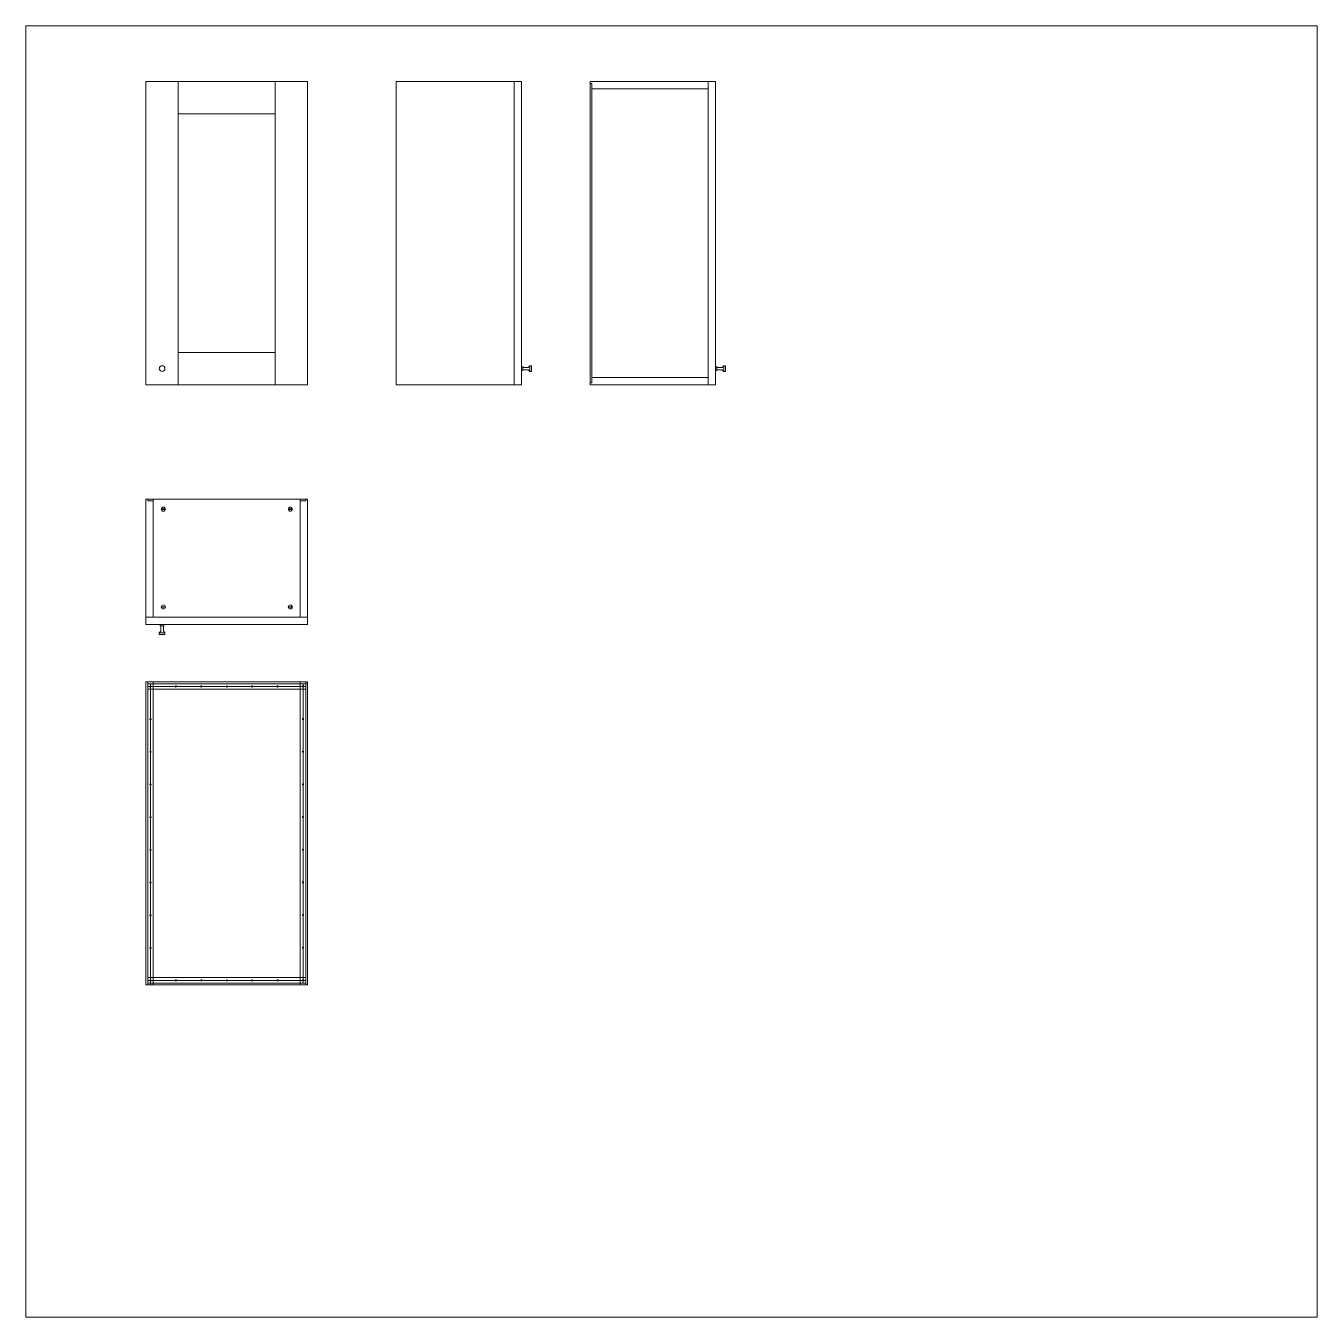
# Model space of a CAD drawing. Header units: metres. Extents: x -8.4 to 7.9, y -3.9 to 2.
# Drawn here: x -2.282 to 0.914, y -3.93 to -0.734 of the extents above; entities that cross this region are included whole.
import ezdxf

# ---------------------------------------------------------------- set-up
doc = ezdxf.new("R2010")
doc.units = ezdxf.units.M
doc.header["$MEASUREMENT"] = 0
for name, color, linetype, lineweight in [('A-SECT-PATT_Num_Penna__6_Num_Penna__6_Num_Penna__6_Num_Penna__6_Num_Penna__6_Num_Penna__6_Num_Penna__6_Num_Penna__6_Num_Penna__3_Num_Penna__3', 3, 'Continuous', 18), ('A-SECT-PATT_Num_Penna__6_Num_Penna__6_Num_Penna__6_Num_Penna__6_Num_Penna__6_Num_Penna__6_Num_Penna__6_Num_Penna__6_Num_Penna__6_Num_Penna__5', 5, 'Continuous', 18), ('A-SECT-PATT_Num_Penna__6_Num_Penna__6_Num_Penna__6_Num_Penna__6_Num_Penna__6_Num_Penna__6_Num_Penna__6_Num_Penna__6_Num_Penna__6_Num_Penna__6', 6, 'Continuous', 18), ('PDF10_Solid Fills_Num_Penna__5_Num_Penna__5_Num_Penna__5_Num_Penna__5', 5, 'Continuous', 18), ('PDF10_Solid Fills_Num_Penna__82_Num_Penna__82_Num_Penna__82_Num_Penna__82', 82, 'Continuous', 18), ('PDF16_Geometry_Num_Penna__5_Num_Penna__5_Num_Penna__5_Num_Penna__5_Num_Penna__5_Num_Penna__5_Num_Penna__5_Num_Penna__5_Num_Penna__5_Num_Penna__5', 5, 'Continuous', 18), ('PDF16_Geometry_Num_Penna__6_Num_Penna__6_Num_Penna__3_Num_Penna__3_Num_Penna__3_Num_Penna__3_Num_Penna__3_Num_Penna__3_Num_Penna__3_Num_Penna__3', 3, 'Continuous', 18), ('PDF16_Geometry_Num_Penna__6_Num_Penna__6_Num_Penna__6_Num_Penna__3_Num_Penna__3_Num_Penna__3_Num_Penna__3_Num_Penna__3_Num_Penna__2_Num_Penna__1', 255, 'Continuous', 18), ('PDF16_Geometry_Num_Penna__6_Num_Penna__6_Num_Penna__6_Num_Penna__3_Num_Penna__3_Num_Penna__3_Num_Penna__3_Num_Penna__3_Num_Penna__3_Num_Penna__3', 3, 'Continuous', 18), ('PDF16_Geometry_Num_Penna__6_Num_Penna__6_Num_Penna__6_Num_Penna__3_Num_Penna__3_Num_Penna__3_Num_Penna__3_Num_Penna__3_Num_Penna__9_Num_Penna__9', 9, 'Continuous', 18), ('PDF16_Geometry_Num_Penna__6_Num_Penna__6_Num_Penna__6_Num_Penna__6_Num_Penna__6_Num_Penna__6_Num_Penna__6_Num_Penna__6_Num_Penna__6_Num_Penna__6', 6, 'Continuous', 18), ('PDF16_Solid Fills_Num_Penna__5', 5, 'Continuous', 18), ('PDF17_Solid Fills_Num_Penna__5_Num_Penna__5', 5, 'Continuous', 18)]:
    doc.layers.add(name, color=color, linetype=linetype, lineweight=lineweight)

msp = doc.modelspace()

# ---------------------------------------------------------------- linework, layer by layer
at = {"layer": 'A-SECT-PATT_Num_Penna__6_Num_Penna__6_Num_Penna__6_Num_Penna__6_Num_Penna__6_Num_Penna__6_Num_Penna__6_Num_Penna__6_Num_Penna__3_Num_Penna__3', "color": 3, "linetype": 'Continuous', "lineweight": 18}
for p, q in [((-1.98, -2.3577), (-1.9665, -2.3577)), ((-1.6025, -2.3577), (-1.589, -2.3577)), ((-1.98, -3.1077), (-1.9665, -3.1077)), ((-1.6025, -3.1077), (-1.589, -3.1077))]:
    msp.add_line(p, q, dxfattribs=at)
at = {"layer": 'A-SECT-PATT_Num_Penna__6_Num_Penna__6_Num_Penna__6_Num_Penna__6_Num_Penna__6_Num_Penna__6_Num_Penna__6_Num_Penna__6_Num_Penna__6_Num_Penna__5', "color": 5, "linetype": 'Continuous', "lineweight": 18}
msp.add_circle((-1.9445, -1.5824), 0.007, dxfattribs=at)
at = {"layer": 'A-SECT-PATT_Num_Penna__6_Num_Penna__6_Num_Penna__6_Num_Penna__6_Num_Penna__6_Num_Penna__6_Num_Penna__6_Num_Penna__6_Num_Penna__6_Num_Penna__6', "color": 6, "linetype": 'Continuous', "lineweight": 18}
for p, q in [((-1.9845, -0.8724), (-1.5845, -0.8724)), ((-1.9845, -0.8724), (-1.9845, -1.6224)), ((-1.9045, -0.8724), (-1.9045, -1.6224)), ((-1.6645, -0.8724), (-1.6645, -1.6224)), ((-1.5845, -0.8724), (-1.5845, -1.6224)), ((-1.9045, -0.9524), (-1.6645, -0.9524)), ((-1.9045, -1.5424), (-1.6645, -1.5424)), ((-1.9845, -1.6224), (-1.5845, -1.6224)), ((-1.9845, -2.3577), (-1.98, -2.3577)), ((-1.9845, -2.3577), (-1.9845, -3.1077)), ((-1.98, -2.3577), (-1.98, -3.1077)), ((-1.98, -2.3622), (-1.9665, -2.3622)), ((-1.9665, -2.3577), (-1.9665, -2.3622)), ((-1.9665, -2.3577), (-1.6025, -2.3577)), ((-1.9665, -2.3622), (-1.5845, -2.3622)), ((-1.6025, -2.3577), (-1.6025, -2.3622)), ((-1.589, -2.3577), (-1.589, -3.1077)), ((-1.589, -2.3577), (-1.5845, -2.3577)), ((-1.5845, -2.3577), (-1.5845, -3.1077)), ((-1.9845, -3.1077), (-1.98, -3.1077)), ((-1.98, -3.1032), (-1.9665, -3.1032)), ((-1.9665, -3.1077), (-1.9665, -3.1032)), ((-1.9665, -3.1032), (-1.589, -3.1032)), ((-1.9665, -3.1077), (-1.6025, -3.1077)), ((-1.6025, -3.1077), (-1.6025, -3.1032)), ((-1.589, -3.1077), (-1.5845, -3.1077))]:
    msp.add_line(p, q, dxfattribs=at)
at = {"layer": 'PDF10_Solid Fills_Num_Penna__5_Num_Penna__5_Num_Penna__5_Num_Penna__5', "color": 5, "linetype": 'Continuous', "lineweight": 18}
for p, q in [((-1.939, -1.9299), (-1.9441, -1.9299)), ((-1.939, -1.9309), (-1.9441, -1.9309)), ((-1.6301, -1.9299), (-1.625, -1.9299)), ((-1.6301, -1.9309), (-1.625, -1.9309)), ((-1.939, -2.1719), (-1.9441, -2.1719)), ((-1.939, -2.1729), (-1.9441, -2.1729)), ((-1.6301, -2.1719), (-1.625, -2.1719)), ((-1.6301, -2.1729), (-1.625, -2.1729))]:
    msp.add_line(p, q, dxfattribs=at)
for centre in [(-1.9415, -1.9304), (-1.6275, -1.9304), (-1.9415, -2.1724), (-1.6275, -2.1724)]:
    msp.add_circle(centre, 0.005, dxfattribs=at)
for centre, start, end in [((-1.9441, -1.9304), 90, 270), ((-1.939, -1.9304), 270, 90), ((-1.6301, -1.9304), 90, 270), ((-1.625, -1.9304), 270, 90), ((-1.9441, -2.1724), 90, 270), ((-1.939, -2.1724), 270, 90), ((-1.6301, -2.1724), 90, 270), ((-1.625, -2.1724), 270, 90)]:
    msp.add_arc(centre, 0.0005, start, end, dxfattribs=at)
at = {"layer": 'PDF10_Solid Fills_Num_Penna__82_Num_Penna__82_Num_Penna__82_Num_Penna__82', "color": 82, "linetype": 'Continuous', "lineweight": 18}
for p, q in [((-1.9465, -1.9299), (-1.9465, -1.9299)), ((-1.9465, -1.9309), (-1.9465, -1.9309)), ((-1.9365, -1.9299), (-1.9366, -1.9299)), ((-1.9365, -1.9309), (-1.9366, -1.9309)), ((-1.6325, -1.9299), (-1.6325, -1.9299)), ((-1.6325, -1.9309), (-1.6325, -1.9309)), ((-1.6226, -1.9299), (-1.6225, -1.9299)), ((-1.6226, -1.9309), (-1.6225, -1.9309))]:
    msp.add_line(p, q, dxfattribs=at)
at = {"layer": 'PDF16_Geometry_Num_Penna__5_Num_Penna__5_Num_Penna__5_Num_Penna__5_Num_Penna__5_Num_Penna__5_Num_Penna__5_Num_Penna__5_Num_Penna__5_Num_Penna__5', "color": 5, "linetype": 'Continuous', "lineweight": 18}
for p, q in [((-1.0518, -1.5779), (-1.0554, -1.5779)), ((-1.0554, -1.5779), (-1.0554, -1.5868)), ((-1.0518, -1.5868), (-1.0554, -1.5868)), ((-1.0518, -1.5779), (-1.0518, -1.5868)), ((-1.0387, -1.5794), (-1.0503, -1.5794)), ((-1.0387, -1.5854), (-1.0503, -1.5854)), ((-1.0343, -1.5754), (-1.0387, -1.5794)), ((-1.0343, -1.5894), (-1.0387, -1.5854)), ((-1.0304, -1.5754), (-1.0343, -1.5754)), ((-1.0343, -1.5754), (-1.0343, -1.5894)), ((-1.0304, -1.5894), (-1.0343, -1.5894)), ((-1.0304, -1.5754), (-1.0304, -1.5894)), ((-0.5717, -1.5779), (-0.5753, -1.5779)), ((-0.5753, -1.5779), (-0.5753, -1.5868)), ((-0.5717, -1.5868), (-0.5753, -1.5868)), ((-0.5717, -1.5779), (-0.5717, -1.5868)), ((-0.5586, -1.5794), (-0.5702, -1.5794)), ((-0.5586, -1.5854), (-0.5702, -1.5854)), ((-0.5542, -1.5754), (-0.5586, -1.5794)), ((-0.5542, -1.5894), (-0.5586, -1.5854)), ((-0.5503, -1.5754), (-0.5542, -1.5754)), ((-0.5542, -1.5754), (-0.5542, -1.5894)), ((-0.5503, -1.5894), (-0.5542, -1.5894)), ((-0.5503, -1.5754), (-0.5503, -1.5894)), ((-1.9515, -2.2365), (-1.9475, -2.2322)), ((-1.9375, -2.2365), (-1.9515, -2.2365)), ((-1.9515, -2.2404), (-1.9515, -2.2365)), ((-1.9401, -2.2154), (-1.949, -2.2154)), ((-1.949, -2.2191), (-1.949, -2.2154)), ((-1.9401, -2.2191), (-1.949, -2.2191)), ((-1.9475, -2.2322), (-1.9475, -2.2206)), ((-1.9415, -2.2322), (-1.9415, -2.2206)), ((-1.9375, -2.2365), (-1.9415, -2.2322)), ((-1.9401, -2.2191), (-1.9401, -2.2154)), ((-1.9375, -2.2404), (-1.9375, -2.2365)), ((-1.9375, -2.2404), (-1.9515, -2.2404))]:
    msp.add_line(p, q, dxfattribs=at)
for centre, start, end in [((-1.0503, -1.5779), 180, 270), ((-1.0503, -1.5868), 90, 180), ((-0.5702, -1.5779), 180, 270), ((-0.5702, -1.5868), 90, 180), ((-1.949, -2.2206), 0, 90), ((-1.9401, -2.2206), 90, 180)]:
    msp.add_arc(centre, 0.00148, start, end, dxfattribs=at)
at = {"layer": 'PDF16_Geometry_Num_Penna__6_Num_Penna__6_Num_Penna__3_Num_Penna__3_Num_Penna__3_Num_Penna__3_Num_Penna__3_Num_Penna__3_Num_Penna__3_Num_Penna__3', "color": 3, "linetype": 'Continuous', "lineweight": 18}
for p, q in [((-1.98, -1.9054), (-1.9665, -1.9054)), ((-1.6025, -1.9054), (-1.589, -1.9054))]:
    msp.add_line(p, q, dxfattribs=at)
at = {"layer": 'PDF16_Geometry_Num_Penna__6_Num_Penna__6_Num_Penna__6_Num_Penna__3_Num_Penna__3_Num_Penna__3_Num_Penna__3_Num_Penna__3_Num_Penna__2_Num_Penna__1', "color": 255, "linetype": 'Continuous', "lineweight": 18}
msp.add_line((-1.9733, -2.3622), (-1.9733, -3.1077), dxfattribs=at)
at = {"layer": 'PDF16_Geometry_Num_Penna__6_Num_Penna__6_Num_Penna__6_Num_Penna__3_Num_Penna__3_Num_Penna__3_Num_Penna__3_Num_Penna__3_Num_Penna__3_Num_Penna__3', "color": 3, "linetype": 'Continuous', "lineweight": 18}
for p, q in [((-1.9665, -2.3622), (-1.9665, -3.1032)), ((-1.6025, -2.3622), (-1.6025, -3.1032)), ((-1.98, -2.3757), (-1.589, -2.3757)), ((-1.98, -3.0897), (-1.589, -3.0897))]:
    msp.add_line(p, q, dxfattribs=at)
at = {"layer": 'PDF16_Geometry_Num_Penna__6_Num_Penna__6_Num_Penna__6_Num_Penna__3_Num_Penna__3_Num_Penna__3_Num_Penna__3_Num_Penna__3_Num_Penna__9_Num_Penna__9', "color": 9, "linetype": 'Continuous', "lineweight": 18}
for p, q in [((-1.5958, -2.3622), (-1.5958, -3.1032)), ((-1.98, -2.369), (-1.589, -2.369)), ((-1.98, -3.0965), (-1.589, -3.0965))]:
    msp.add_line(p, q, dxfattribs=at)
at = {"layer": 'PDF16_Geometry_Num_Penna__6_Num_Penna__6_Num_Penna__6_Num_Penna__6_Num_Penna__6_Num_Penna__6_Num_Penna__6_Num_Penna__6_Num_Penna__6_Num_Penna__6', "color": 6, "linetype": 'Continuous', "lineweight": 18}
for p, q in [((-1.3654, -1.6224), (-1.3654, -0.8724)), ((-1.3654, -0.8724), (-1.0554, -0.8724)), ((-1.0734, -0.8724), (-1.0734, -1.6224)), ((-1.0554, -0.8724), (-1.0554, -1.6224)), ((-0.8853, -1.6224), (-0.8853, -0.8724)), ((-0.8853, -0.8724), (-0.5753, -0.8724)), ((-0.8853, -0.8769), (-0.8808, -0.8769)), ((-0.8808, -1.6179), (-0.8808, -0.8769)), ((-0.8808, -0.8904), (-0.5933, -0.8904)), ((-0.5933, -0.8724), (-0.5933, -1.6224)), ((-0.5753, -0.8724), (-0.5753, -1.6224)), ((-1.3654, -1.6224), (-1.0554, -1.6224)), ((-0.8853, -1.6179), (-0.8808, -1.6179)), ((-0.8853, -1.6224), (-0.5753, -1.6224)), ((-0.8808, -1.6044), (-0.5933, -1.6044)), ((-1.9845, -1.9054), (-1.98, -1.9054)), ((-1.9845, -1.9054), (-1.9845, -2.2154)), ((-1.98, -1.9054), (-1.98, -1.9099)), ((-1.98, -1.9099), (-1.9665, -1.9099)), ((-1.9665, -1.9054), (-1.9665, -2.1974)), ((-1.9665, -1.9054), (-1.5845, -1.9054)), ((-1.6025, -1.9054), (-1.6025, -2.1974)), ((-1.589, -1.9099), (-1.6025, -1.9099)), ((-1.589, -1.9054), (-1.589, -1.9099)), ((-1.589, -1.9054), (-1.5845, -1.9054)), ((-1.5845, -1.9054), (-1.5845, -2.2154)), ((-1.9845, -2.1974), (-1.5845, -2.1974)), ((-1.9845, -2.2154), (-1.5845, -2.2154))]:
    msp.add_line(p, q, dxfattribs=at)
at = {"layer": 'PDF16_Solid Fills_Num_Penna__5', "color": 5, "linetype": 'Continuous', "lineweight": 18}
for p, q in [((-2.2818, -0.7342), (0.9139, -0.7342)), ((-2.2818, -3.9299), (-2.2818, -0.7342)), ((0.9139, -0.7342), (0.9139, -3.9299)), ((0.9139, -3.9299), (-2.2818, -3.9299))]:
    msp.add_line(p, q, dxfattribs=at)
at = {"layer": 'PDF17_Solid Fills_Num_Penna__5_Num_Penna__5', "color": 5, "linetype": 'Continuous', "lineweight": 18}
for centre in [(-1.9733, -2.369), (-1.9104, -2.369), (-1.8475, -2.369), (-1.7845, -2.369), (-1.7216, -2.369), (-1.6587, -2.369), (-1.5958, -2.369), (-1.9733, -2.4498), (-1.5958, -2.4498), (-1.9733, -2.5306), (-1.5958, -2.5306), (-1.9733, -2.6115), (-1.5958, -2.6115), (-1.9733, -2.6923), (-1.5958, -2.6923), (-1.9733, -2.7731), (-1.5958, -2.7731), (-1.9733, -2.854), (-1.5958, -2.854), (-1.9733, -2.9348), (-1.5958, -2.9348), (-1.9733, -3.0156), (-1.5958, -3.0156), (-1.9733, -3.0965), (-1.9104, -3.0965), (-1.8475, -3.0965), (-1.7845, -3.0965), (-1.7216, -3.0965), (-1.6587, -3.0965), (-1.5958, -3.0965)]:
    msp.add_circle(centre, 0.0015, dxfattribs=at)

doc.saveas('drawing.dxf')
